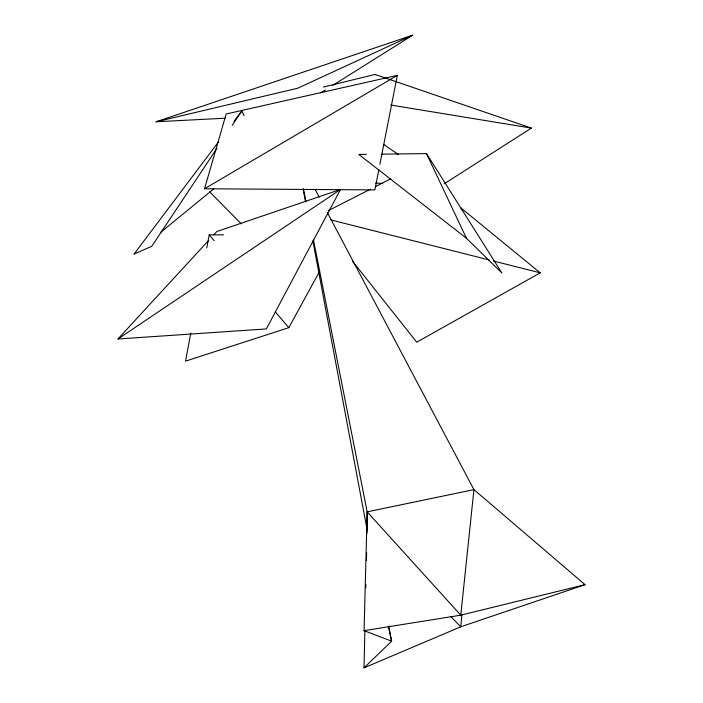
<?xml version="1.0" encoding="UTF-8"?>
<svg xmlns="http://www.w3.org/2000/svg" width="703" height="703" viewBox="0 0 703 703"><rect width="100%" height="100%" fill="white"/><g stroke="black" fill="none" stroke-linecap="round" stroke-linejoin="round"><path stroke-width="1.05" d="M367.071 533.111L367.168 511.854L313.424 239.547M327.387 212.631L473.936 489.631L585.054 584.668L460.755 626.804L364.022 667.85L364.866 630.6M365.832 587.884L365.903 584.597M366.448 560.493L366.623 552.83M364.075 630.661L367.168 511.854L473.936 489.631L460.773 615.169L364.075 630.661L391.615 641.198L364.022 667.85M461.906 614.835L460.755 626.804L450.86 616.557M190.794 333.099L185.522 361.157L288.819 327.651L318.828 272.826M206.787 247.851L209.213 234.899L223.492 234.837M378.847 169.572L374.857 189.907L204.547 188.756L226.155 113.983L397.327 75.37L379.901 164.221M213.87 234.758L216.84 231.524L340.498 189.459L266.34 328.925L117.946 338.987L208.659 240.408M217.086 148.122L151.751 246.314L134.08 254.02L218.22 142.27M232.21 125.389L241.885 110.846L244.038 115.802M234.002 121.32L241.885 110.846M134.08 254.02L135.776 252.641M160.346 232.552L213.73 188.922M117.946 338.987L340.498 189.459M444.252 183.773L531.371 128.095L375.024 74.439L323.354 87.075M320.779 92.901L325.427 89.993M332.853 85.318L412.74 35.15L156.128 121.786L225.188 118.201M204.547 188.756L397.327 75.37M460.421 207.534L540.229 272.834L416.738 342.194L352.282 260.918M328.635 210.487L370.332 189.212M375.182 186.743L390.701 178.826M412.74 35.15L297.782 88.183L156.128 121.786M585.054 584.668L460.773 615.169L367.168 511.854M366.474 154.335L358.829 154.432L466.432 238.238L501.845 272.966L426.519 153.614L381.755 154.15M375.718 183.211L382.3 183.316M390.815 105.037L531.371 128.095M330.814 219.916L489.2 259.943M493.453 261.015L540.229 272.834M383.9 144.59L398.311 154.519M209.731 191.919L241.375 223.888M209.213 234.899L214.195 240.698M275.312 311.912L288.819 327.651M315.093 189.379L319.188 197.13M426.519 153.614L466.432 238.238M388.32 626.206L391.615 641.198L388.768 626.109M303.441 188.958L305.99 201.875M303.125 189.028L305.357 200.891M312.853 240.795L367.142 529.825"/></g></svg>
